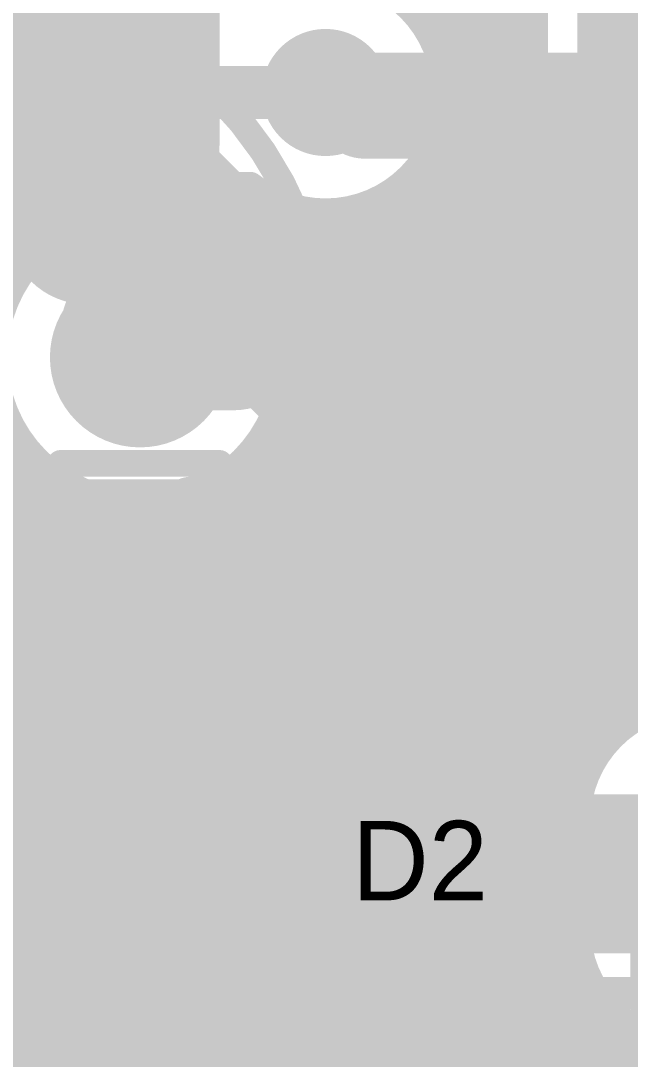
# Model space of a CAD drawing. Header units: millimetres. Extents: x 1.9 to 5.81, y 3 to 5.61.
# Drawn here: x 2.425 to 2.655, y 3.905 to 4.2971 of the extents above; entities that cross this region are included whole.
import ezdxf

# ---------------------------------------------------------------- set-up
doc = ezdxf.new("R2010")
doc.units = ezdxf.units.MM
doc.header["$MEASUREMENT"] = 0
for name, color, linetype in [('BottomLayer', 5, 'Continuous'), ('BottomOverlay', 54, 'Continuous'), ('BottomPaste', 16, 'Continuous'), ('BottomSolder', 6, 'Continuous'), ('MultiLayer', 9, 'Continuous'), ('TopLayer', 1, 'Continuous'), ('TopOverlay', 2, 'Continuous'), ('TopPaste', 8, 'Continuous'), ('TopSolder', 216, 'Continuous')]:
    doc.layers.add(name, color=color, linetype=linetype)

msp = doc.modelspace()

# ---------------------------------------------------------------- linework, layer by layer
at = {"layer": 'BottomLayer'}
for points, const_width in [([(2.58, 4.29062), (2.58, 4.505)], 0.01), ([(2.59, 3.381), (2.59, 4.505)], 0.01), ([(2.6, 3.381), (2.6, 4.505)], 0.01), ([(2.61, 3.381), (2.61, 4.505)], 0.01), ([(2.619, 4.045), (2.619, 4.475)], 0.01), ([(2.61, 4.04), (3.01611, 4.44611)], 0.06), ([(2.57354, 4.3), (2.619, 4.3)], 0.01), ([(2.58031, 4.29), (2.619, 4.29)], 0.01), ([(2.58387, 4.28), (2.619, 4.28)], 0.01), ([(2.619, 4.255), (3.039, 4.255)], 0.06), ([(2.235, 4.27), (2.54, 4.27)], 0.02), ([(2.585, 4.27), (2.619, 4.27)], 0.01), ([(2.58387, 4.26), (2.619, 4.26)], 0.01), ([(2.58, 3.381), (2.58, 4.24938)], 0.01), ([(2.58031, 4.25), (2.619, 4.25)], 0.01), ([(2.57354, 4.24), (2.619, 4.24)], 0.01), ([(2.26328, 4.235), (2.51172, 4.235)], 0.01), ([(2.42, 4.19291), (2.42, 4.235)], 0.01), ([(2.43, 4.20775), (2.43, 4.235)], 0.01), ([(2.44, 4.2161), (2.44, 4.235)], 0.01), ([(2.45, 4.22123), (2.45, 4.235)], 0.01), ([(2.46, 4.22408), (2.46, 4.235)], 0.01), ([(2.47, 4.225), (2.47, 4.235)], 0.01), ([(2.48, 4.22408), (2.48, 4.235)], 0.01), ([(2.49, 4.22123), (2.49, 4.235)], 0.01), ([(2.5, 4.2161), (2.5, 4.235)], 0.01), ([(2.51, 4.20775), (2.51, 4.235)], 0.01), ([(2.57, 3.381), (2.57, 4.23646)], 0.01), ([(2.25562, 4.23), (2.51938, 4.23)], 0.01), ([(2.52, 4.19291), (2.52, 4.22969)], 0.01), ([(2.56, 3.381), (2.56, 4.22969)], 0.01), ([(2.56062, 4.23), (2.619, 4.23)], 0.01), ([(2.53, 3.381), (2.53, 4.22613)], 0.01), ([(2.55, 3.381), (2.55, 4.22613)], 0.01), ([(2.54, 3.381), (2.54, 4.225)], 0.01), ([(2.35291, 4.22), (2.44709, 4.22)], 0.01), ([(2.49291, 4.22), (2.619, 4.22)], 0.01), ([(2.36775, 4.21), (2.43225, 4.21)], 0.01), ([(2.50775, 4.21), (2.619, 4.21)], 0.01), ([(2.3761, 4.2), (2.4239, 4.2)], 0.01), ([(2.5161, 4.2), (2.619, 4.2)], 0.01), ([(2.52123, 4.19), (2.619, 4.19)], 0.01), ([(2.52408, 4.18), (2.619, 4.18)], 0.01), ([(2.525, 4.17), (2.619, 4.17)], 0.01), ([(2.52408, 4.16), (2.619, 4.16)], 0.01), ([(2.52123, 4.15), (2.619, 4.15)], 0.01), ([(2.42, 3.381), (2.42, 4.14709)], 0.01), ([(2.52, 3.381), (2.52, 4.14709)], 0.01), ([(2.3761, 4.14), (2.4239, 4.14)], 0.01), ([(2.5161, 4.14), (2.619, 4.14)], 0.01), ([(2.43, 3.381), (2.43, 4.13225)], 0.01), ([(2.51, 3.381), (2.51, 4.13225)], 0.01), ([(2.36775, 4.13), (2.43225, 4.13)], 0.01), ([(2.50775, 4.13), (2.619, 4.13)], 0.01), ([(2.44, 3.381), (2.44, 4.1239)], 0.01), ([(2.5, 3.381), (2.5, 4.1239)], 0.01), ([(2.35291, 4.12), (2.44709, 4.12)], 0.01), ([(2.49291, 4.12), (2.619, 4.12)], 0.01), ([(2.45, 3.381), (2.45, 4.11877)], 0.01), ([(2.46, 3.381), (2.46, 4.11592)], 0.01), ([(2.48, 3.381), (2.48, 4.11592)], 0.01), ([(2.49, 3.381), (2.49, 4.11877)], 0.01), ([(2.47, 3.381), (2.47, 4.115)], 0.01), ([(2.211, 4.11), (2.619, 4.11)], 0.01), ([(2.211, 4.1), (2.619, 4.1)], 0.01), ([(2.211, 4.09), (2.619, 4.09)], 0.01), ([(2.211, 4.08), (2.619, 4.08)], 0.01), ([(2.211, 4.07), (2.619, 4.07)], 0.01), ([(2.211, 4.06), (2.619, 4.06)], 0.01), ([(2.211, 4.05), (2.619, 4.05)], 0.01), ([(2.619, 4.045), (2.71, 4.045)], 0.01), ([(2.62, 3.381), (2.62, 4.045)], 0.01), ([(2.63, 3.381), (2.63, 4.045)], 0.01), ([(2.64, 4.01562), (2.64, 4.045)], 0.01), ([(2.65, 4.02854), (2.65, 4.045)], 0.01), ([(2.66, 4.03531), (2.66, 4.045)], 0.01), ([(2.211, 4.04), (2.68, 4.04)], 0.01), ([(2.211, 4.03), (2.65172, 4.03)], 0.01), ([(2.211, 4.02), (2.64258, 4.02)], 0.01), ([(2.211, 4.01), (2.63757, 4.01)], 0.01), ([(2.211, 4), (2.63528, 4)], 0.01), ([(2.211, 3.99), (2.63528, 3.99)], 0.01), ([(2.211, 3.98), (2.63757, 3.98)], 0.01), ([(2.211, 3.97), (2.63757, 3.97)], 0.01), ([(2.211, 3.96), (2.63528, 3.96)], 0.01), ([(2.211, 3.95), (2.63528, 3.95)], 0.01), ([(2.211, 3.94), (2.63757, 3.94)], 0.01), ([(2.64, 3.381), (2.64, 3.93438)], 0.01), ([(2.211, 3.93), (2.64258, 3.93)], 0.01), ([(2.211, 3.92), (2.65172, 3.92)], 0.01), ([(2.65, 3.381), (2.65, 3.92146)], 0.01), ([(2.66, 3.381), (2.66, 3.91469)], 0.01), ([(2.211, 3.91), (2.67429, 3.91)], 0.01)]:
    msp.add_lwpolyline(points, dxfattribs=dict(at, const_width=const_width))
at = {"layer": 'BottomLayer', "const_width": 0.01}
for points in [[(2.51172, 4.305, -0.630602), (2.585, 4.27)], [(2.585, 4.27, -0.630602), (2.51172, 4.235)], [(2.63969, 3.975, -0.60947), (2.68708, 4.03944)], [(2.67389, 3.91042, -0.512733), (2.63969, 3.975)]]:
    msp.add_lwpolyline(points, format="xyb", dxfattribs=at)
at = {"layer": 'BottomLayer'}
for points, const_width in [([(2.57104, 4.3, 1), (2.57604, 4.3, 1)], 0.005), ([(2.6165, 4.3, 1), (2.6215, 4.3, 1)], 0.005), ([(2.5775, 4.29062, 1), (2.5825, 4.29062, 1)], 0.005), ([(2.57781, 4.29, 1), (2.58281, 4.29, 1)], 0.005), ([(2.6165, 4.29, 1), (2.6215, 4.29, 1)], 0.005), ([(2.53, 4.27, 1), (2.55, 4.27, 1)], 0.02), ([(2.58137, 4.28, 1), (2.58637, 4.28, 1)], 0.005), ([(2.604, 4.255, 1), (2.634, 4.255, 1)], 0.03), ([(2.6165, 4.28, 1), (2.6215, 4.28, 1)], 0.005), ([(2.535, 4.27, 1), (2.545, 4.27, 1)], 0.01), ([(2.5825, 4.27, 1), (2.5875, 4.27, 1)], 0.005), ([(2.5825, 4.27, 1), (2.5875, 4.27, 1)], 0.005), ([(2.5825, 4.27, 1), (2.5875, 4.27, 1)], 0.005), ([(2.6165, 4.27, 1), (2.6215, 4.27, 1)], 0.005), ([(2.58137, 4.26, 1), (2.58637, 4.26, 1)], 0.005), ([(2.6165, 4.26, 1), (2.6215, 4.26, 1)], 0.005), ([(2.5775, 4.24938, 1), (2.5825, 4.24938, 1)], 0.005), ([(2.57781, 4.25, 1), (2.58281, 4.25, 1)], 0.005), ([(2.6165, 4.25, 1), (2.6215, 4.25, 1)], 0.005), ([(2.57104, 4.24, 1), (2.57604, 4.24, 1)], 0.005), ([(2.6165, 4.24, 1), (2.6215, 4.24, 1)], 0.005), ([(2.4175, 4.235, 1), (2.4225, 4.235, 1)], 0.005), ([(2.4275, 4.235, 1), (2.4325, 4.235, 1)], 0.005), ([(2.4375, 4.235, 1), (2.4425, 4.235, 1)], 0.005), ([(2.4475, 4.235, 1), (2.4525, 4.235, 1)], 0.005), ([(2.4575, 4.235, 1), (2.4625, 4.235, 1)], 0.005), ([(2.4675, 4.235, 1), (2.4725, 4.235, 1)], 0.005), ([(2.4775, 4.235, 1), (2.4825, 4.235, 1)], 0.005), ([(2.4875, 4.235, 1), (2.4925, 4.235, 1)], 0.005), ([(2.4975, 4.235, 1), (2.5025, 4.235, 1)], 0.005), ([(2.5075, 4.235, 1), (2.5125, 4.235, 1)], 0.005), ([(2.50922, 4.235, 1), (2.51422, 4.235, 1)], 0.005), ([(2.50922, 4.235, 1), (2.51422, 4.235, 1)], 0.005), ([(2.5675, 4.23646, 1), (2.5725, 4.23646, 1)], 0.005), ([(2.51688, 4.23, 1), (2.52188, 4.23, 1)], 0.005), ([(2.5175, 4.22969, 1), (2.5225, 4.22969, 1)], 0.005), ([(2.5575, 4.22969, 1), (2.5625, 4.22969, 1)], 0.005), ([(2.55812, 4.23, 1), (2.56312, 4.23, 1)], 0.005), ([(2.6165, 4.23, 1), (2.6215, 4.23, 1)], 0.005), ([(2.5275, 4.22613, 1), (2.5325, 4.22613, 1)], 0.005), ([(2.5475, 4.22613, 1), (2.5525, 4.22613, 1)], 0.005), ([(2.525, 4.17, 1), (2.415, 4.17, 1)], 0.01), ([(2.4575, 4.22408, 1), (2.4625, 4.22408, 1)], 0.005), ([(2.4675, 4.225, 1), (2.4725, 4.225, 1)], 0.005), ([(2.4775, 4.22408, 1), (2.4825, 4.22408, 1)], 0.005), ([(2.5375, 4.225, 1), (2.5425, 4.225, 1)], 0.005), ([(2.44459, 4.22, 1), (2.44959, 4.22, 1)], 0.005), ([(2.4475, 4.22123, 1), (2.4525, 4.22123, 1)], 0.005), ([(2.4875, 4.22123, 1), (2.4925, 4.22123, 1)], 0.005), ([(2.49041, 4.22, 1), (2.49541, 4.22, 1)], 0.005), ([(2.6165, 4.22, 1), (2.6215, 4.22, 1)], 0.005), ([(2.4375, 4.2161, 1), (2.4425, 4.2161, 1)], 0.005), ([(2.4975, 4.2161, 1), (2.5025, 4.2161, 1)], 0.005), ([(2.42975, 4.21, 1), (2.43475, 4.21, 1)], 0.005), ([(2.50525, 4.21, 1), (2.51025, 4.21, 1)], 0.005), ([(2.6165, 4.21, 1), (2.6215, 4.21, 1)], 0.005), ([(2.4275, 4.20775, 1), (2.4325, 4.20775, 1)], 0.005), ([(2.5075, 4.20775, 1), (2.5125, 4.20775, 1)], 0.005), ([(2.4214, 4.2, 1), (2.4264, 4.2, 1)], 0.005), ([(2.5136, 4.2, 1), (2.5186, 4.2, 1)], 0.005), ([(2.6165, 4.2, 1), (2.6215, 4.2, 1)], 0.005), ([(2.455, 4.17, 1), (2.485, 4.17, 1)], 0.03), ([(2.4175, 4.19291, 1), (2.4225, 4.19291, 1)], 0.005), ([(2.5175, 4.19291, 1), (2.5225, 4.19291, 1)], 0.005), ([(2.51873, 4.19, 1), (2.52373, 4.19, 1)], 0.005), ([(2.6165, 4.19, 1), (2.6215, 4.19, 1)], 0.005), ([(2.52158, 4.18, 1), (2.52658, 4.18, 1)], 0.005), ([(2.6165, 4.18, 1), (2.6215, 4.18, 1)], 0.005), ([(2.5225, 4.17, 1), (2.5275, 4.17, 1)], 0.005), ([(2.5225, 4.17, 1), (2.5275, 4.17, 1)], 0.005), ([(2.6165, 4.17, 1), (2.6215, 4.17, 1)], 0.005), ([(2.52158, 4.16, 1), (2.52658, 4.16, 1)], 0.005), ([(2.6165, 4.16, 1), (2.6215, 4.16, 1)], 0.005), ([(2.51873, 4.15, 1), (2.52373, 4.15, 1)], 0.005), ([(2.6165, 4.15, 1), (2.6215, 4.15, 1)], 0.005), ([(2.4175, 4.14709, 1), (2.4225, 4.14709, 1)], 0.005), ([(2.5175, 4.14709, 1), (2.5225, 4.14709, 1)], 0.005), ([(2.4214, 4.14, 1), (2.4264, 4.14, 1)], 0.005), ([(2.5136, 4.14, 1), (2.5186, 4.14, 1)], 0.005), ([(2.6165, 4.14, 1), (2.6215, 4.14, 1)], 0.005), ([(2.4275, 4.13225, 1), (2.4325, 4.13225, 1)], 0.005), ([(2.5075, 4.13225, 1), (2.5125, 4.13225, 1)], 0.005), ([(2.42975, 4.13, 1), (2.43475, 4.13, 1)], 0.005), ([(2.50525, 4.13, 1), (2.51025, 4.13, 1)], 0.005), ([(2.6165, 4.13, 1), (2.6215, 4.13, 1)], 0.005), ([(2.4375, 4.1239, 1), (2.4425, 4.1239, 1)], 0.005), ([(2.4975, 4.1239, 1), (2.5025, 4.1239, 1)], 0.005), ([(2.44459, 4.12, 1), (2.44959, 4.12, 1)], 0.005), ([(2.49041, 4.12, 1), (2.49541, 4.12, 1)], 0.005), ([(2.6165, 4.12, 1), (2.6215, 4.12, 1)], 0.005), ([(2.4475, 4.11877, 1), (2.4525, 4.11877, 1)], 0.005), ([(2.4575, 4.11592, 1), (2.4625, 4.11592, 1)], 0.005), ([(2.4775, 4.11592, 1), (2.4825, 4.11592, 1)], 0.005), ([(2.4875, 4.11877, 1), (2.4925, 4.11877, 1)], 0.005), ([(2.4675, 4.115, 1), (2.4725, 4.115, 1)], 0.005), ([(2.6165, 4.11, 1), (2.6215, 4.11, 1)], 0.005), ([(2.6165, 4.1, 1), (2.6215, 4.1, 1)], 0.005), ([(2.6165, 4.09, 1), (2.6215, 4.09, 1)], 0.005), ([(2.6165, 4.08, 1), (2.6215, 4.08, 1)], 0.005), ([(2.6165, 4.07, 1), (2.6215, 4.07, 1)], 0.005), ([(2.595, 4.04, 1), (2.625, 4.04, 1)], 0.03), ([(2.6165, 4.06, 1), (2.6215, 4.06, 1)], 0.005), ([(2.6165, 4.05, 1), (2.6215, 4.05, 1)], 0.005), ([(2.6165, 4.045, 1), (2.6215, 4.045, 1)], 0.005), ([(2.6165, 4.045, 1), (2.6215, 4.045, 1)], 0.005), ([(2.6175, 4.045, 1), (2.6225, 4.045, 1)], 0.005), ([(2.6275, 4.045, 1), (2.6325, 4.045, 1)], 0.005), ([(2.6375, 4.045, 1), (2.6425, 4.045, 1)], 0.005), ([(2.6475, 4.045, 1), (2.6525, 4.045, 1)], 0.005), ([(2.6575, 4.045, 1), (2.6625, 4.045, 1)], 0.005), ([(2.6575, 4.03531, 1), (2.6625, 4.03531, 1)], 0.005), ([(2.64922, 4.03, 1), (2.65422, 4.03, 1)], 0.005), ([(2.6475, 4.02854, 1), (2.6525, 4.02854, 1)], 0.005), ([(2.64008, 4.02, 1), (2.64508, 4.02, 1)], 0.005), ([(2.6375, 4.01562, 1), (2.6425, 4.01562, 1)], 0.005), ([(2.63507, 4.01, 1), (2.64007, 4.01, 1)], 0.005), ([(2.63278, 4, 1), (2.63778, 4, 1)], 0.005), ([(2.63278, 3.99, 1), (2.63778, 3.99, 1)], 0.005), ([(2.63507, 3.98, 1), (2.64007, 3.98, 1)], 0.005), ([(2.63719, 3.975, 1), (2.64219, 3.975, 1)], 0.005), ([(2.63719, 3.975, 1), (2.64219, 3.975, 1)], 0.005), ([(2.63507, 3.97, 1), (2.64007, 3.97, 1)], 0.005), ([(2.63278, 3.96, 1), (2.63778, 3.96, 1)], 0.005), ([(2.63278, 3.95, 1), (2.63778, 3.95, 1)], 0.005), ([(2.545, 3.93, 1), (2.565, 3.93, 1)], 0.02), ([(2.63507, 3.94, 1), (2.64007, 3.94, 1)], 0.005), ([(2.6375, 3.93438, 1), (2.6425, 3.93438, 1)], 0.005), ([(2.64008, 3.93, 1), (2.64508, 3.93, 1)], 0.005), ([(2.6475, 3.92146, 1), (2.6525, 3.92146, 1)], 0.005), ([(2.64922, 3.92, 1), (2.65422, 3.92, 1)], 0.005), ([(2.6575, 3.91469, 1), (2.6625, 3.91469, 1)], 0.005)]:
    msp.add_lwpolyline(points, format="xyb", close=True, dxfattribs=dict(at, const_width=const_width))
msp.add_solid([(2.644, 4.07), (3.024, 4.07), (2.644, 4.45), (3.024, 4.45)], dxfattribs=at)
at = {"layer": 'BottomOverlay', "const_width": 0.01}
for points in [[(2.64, 4.18), (2.64, 4.66)], [(2.47, 4.22), (2.47, 4.26)], [(2.45, 4.24), (2.49, 4.24)], [(2.64, 4.18), (3.03, 4.18)], [(2.66, 3.57), (2.66, 3.97)], [(2.66, 3.97), (2.67, 3.97)]]:
    msp.add_lwpolyline(points, dxfattribs=at)
at = {"layer": 'BottomOverlay'}
for points, const_width in [([(2.54, 4.17, 1), (2.26, 4.17, 1)], 0.01), ([(2.4675, 4.26, 1), (2.4725, 4.26, 1)], 0.005), ([(2.4475, 4.24, 1), (2.4525, 4.24, 1)], 0.005), ([(2.4875, 4.24, 1), (2.4925, 4.24, 1)], 0.005), ([(2.4675, 4.22, 1), (2.4725, 4.22, 1)], 0.005), ([(2.6375, 4.18, 1), (2.6425, 4.18, 1)], 0.005), ([(2.6375, 4.18, 1), (2.6425, 4.18, 1)], 0.005), ([(2.5375, 4.17, 1), (2.5425, 4.17, 1)], 0.005), ([(2.6575, 3.97, 1), (2.6625, 3.97, 1)], 0.005), ([(2.6575, 3.97, 1), (2.6625, 3.97, 1)], 0.005)]:
    msp.add_lwpolyline(points, format="xyb", close=True, dxfattribs=dict(at, const_width=const_width))
at = {"layer": 'BottomPaste'}
msp.add_solid([(2.644, 4.07), (3.024, 4.07), (2.644, 4.45), (3.024, 4.45)], dxfattribs=at)
msp.add_solid([(2.644, 4.07), (3.024, 4.07), (2.644, 4.45), (3.024, 4.45)], dxfattribs=at)
at = {"layer": 'BottomSolder'}
for points, const_width in [([(2.528, 4.27, 1), (2.552, 4.27, 1)], 0.024), ([(2.528, 4.27, 1), (2.552, 4.27, 1)], 0.024), ([(2.453, 4.17, 1), (2.487, 4.17, 1)], 0.034), ([(2.453, 4.17, 1), (2.487, 4.17, 1)], 0.034), ([(2.543, 3.93, 1), (2.567, 3.93, 1)], 0.024), ([(2.543, 3.93, 1), (2.567, 3.93, 1)], 0.024)]:
    msp.add_lwpolyline(points, format="xyb", close=True, dxfattribs=dict(at, const_width=const_width))
msp.add_solid([(2.64, 4.066), (3.028, 4.066), (2.64, 4.454), (3.028, 4.454)], dxfattribs=at)
msp.add_solid([(2.64, 4.066), (3.028, 4.066), (2.64, 4.454), (3.028, 4.454)], dxfattribs=at)
at = {"layer": 'MultiLayer'}
for points, const_width in [([(2.53, 4.27, 1), (2.55, 4.27, 1)], 0.02), ([(2.455, 4.17, 1), (2.485, 4.17, 1)], 0.03), ([(2.545, 3.93, 1), (2.565, 3.93, 1)], 0.02)]:
    msp.add_lwpolyline(points, format="xyb", close=True, dxfattribs=dict(at, const_width=const_width))
at = {"layer": 'TopLayer'}
for points, const_width in [([(2.295, 4.375), (2.45, 4.22)], 0.06), ([(2.47, 4.25), (2.47, 4.305)], 0.06), ([(2.41, 4.295), (2.555, 4.15)], 0.06), ([(2.555, 4.265), (2.695, 4.265)], 0.04), ([(2.56278, 4.22), (2.665, 4.22)], 0.01), ([(2.56278, 4.22), (2.665, 4.22)], 0.01), ([(2.56278, 4.22), (2.59389, 4.18889)], 0.01), ([(2.57, 4.21278), (2.57, 4.22)], 0.01), ([(2.58, 4.20278), (2.58, 4.22)], 0.01), ([(2.59, 4.19278), (2.59, 4.22)], 0.01), ([(2.6, 4.18162), (2.6, 4.22)], 0.01), ([(2.61, 4.15), (2.61, 4.22)], 0.01), ([(2.62, 4.03778), (2.62, 4.22)], 0.01), ([(2.63, 4.03), (2.63, 4.22)], 0.01), ([(2.64, 4.03), (2.64, 4.22)], 0.01), ([(2.65, 4.03), (2.65, 4.22)], 0.01), ([(2.66, 4.03531), (2.66, 4.22)], 0.01), ([(2.57278, 4.21), (2.665, 4.21)], 0.01), ([(2.47, 4.18), (2.505, 4.18)], 0.06), ([(2.58278, 4.2), (2.665, 4.2)], 0.01), ([(2.59278, 4.19), (3.15592, 4.19)], 0.01), ([(2.6011, 4.18), (3.15877, 4.18)], 0.01), ([(2.555, 4.025), (2.555, 4.15)], 0.06), ([(2.60623, 4.17), (3.1639, 4.17)], 0.01), ([(2.60908, 4.16), (3.17225, 4.16)], 0.01), ([(2.61, 4.15), (3.18709, 4.15)], 0.01), ([(2.61, 4.04778), (2.61, 4.15)], 0.01), ([(2.61, 4.04778), (2.61, 4.15)], 0.01), ([(2.405, 4.145), (2.42101, 4.145)], 0.01), ([(2.61, 4.14), (3.31938, 4.14)], 0.01), ([(2.61, 4.13), (3.40757, 4.13)], 0.01), ([(2.49, 3.98), (2.49, 4.11)], 0.03), ([(2.61, 4.12), (3.31709, 4.12)], 0.01), ([(2.61, 4.11), (3.30225, 4.11)], 0.01), ([(2.61, 4.1), (3.035, 4.1)], 0.01), ([(2.61, 4.09), (3.035, 4.09)], 0.01), ([(2.61, 4.08), (3.035, 4.08)], 0.01), ([(2.61, 4.07), (3.035, 4.07)], 0.01), ([(2.61, 4.06), (3.035, 4.06)], 0.01), ([(2.555, 4.025), (2.605, 3.975)], 0.06), ([(2.61, 4.05), (3.035, 4.05)], 0.01), ([(2.61, 4.04778), (2.62778, 4.03)], 0.01), ([(2.61778, 4.04), (2.68, 4.04)], 0.01), ([(2.62778, 4.03), (2.65172, 4.03)], 0.01), ([(2.62778, 4.03), (2.65172, 4.03)], 0.01), ([(2.605, 3.975), (2.67, 3.975)], 0.06), ([(2.49, 3.98), (2.565, 3.905)], 0.03), ([(2.535, 3.96722), (2.56611, 3.93611)], 0.01), ([(2.535, 3.91369), (2.535, 3.96722)], 0.01), ([(2.535, 3.96), (2.54222, 3.96)], 0.01), ([(2.54, 3.90884), (2.54, 3.96222)], 0.01), ([(2.55, 3.89884), (2.55, 3.95222)], 0.01), ([(2.535, 3.95), (2.55222, 3.95)], 0.01), ([(2.49, 3.94), (2.53, 3.94)], 0.02), ([(2.405, 3.94), (2.455, 3.89)], 0.012), ([(2.535, 3.94), (2.56222, 3.94)], 0.01), ([(2.56, 3.88884), (2.56, 3.94222)], 0.01), ([(2.57, 3.87884), (2.57, 3.93257)], 0.01), ([(2.57, 3.87884), (2.57, 3.93257)], 0.01), ([(2.535, 3.93), (2.57, 3.93)], 0.01), ([(2.535, 3.92), (2.57, 3.92)], 0.01), ([(2.53694, 3.9119), (2.57, 3.87884)], 0.01), ([(2.565, 3.905), (2.68, 3.905)], 0.03), ([(2.53884, 3.91), (2.57, 3.91)], 0.01)]:
    msp.add_lwpolyline(points, dxfattribs=dict(at, const_width=const_width))
for points, const_width in [([(2.455, 4.305, 1), (2.485, 4.305, 1)], 0.03), ([(2.395, 4.295, 1), (2.425, 4.295, 1)], 0.03), ([(2.53, 4.27, 1), (2.55, 4.27, 1)], 0.02), ([(2.545, 4.265, 1), (2.565, 4.265, 1)], 0.02), ([(2.455, 4.25, 1), (2.485, 4.25, 1)], 0.03), ([(2.435, 4.22, 1), (2.465, 4.22, 1)], 0.03), ([(2.56028, 4.22, 1), (2.56528, 4.22, 1)], 0.005), ([(2.56028, 4.22, 1), (2.56528, 4.22, 1)], 0.005), ([(2.56028, 4.22, 1), (2.56528, 4.22, 1)], 0.005), ([(2.5675, 4.22, 1), (2.5725, 4.22, 1)], 0.005), ([(2.5775, 4.22, 1), (2.5825, 4.22, 1)], 0.005), ([(2.5875, 4.22, 1), (2.5925, 4.22, 1)], 0.005), ([(2.5975, 4.22, 1), (2.6025, 4.22, 1)], 0.005), ([(2.6075, 4.22, 1), (2.6125, 4.22, 1)], 0.005), ([(2.6175, 4.22, 1), (2.6225, 4.22, 1)], 0.005), ([(2.6275, 4.22, 1), (2.6325, 4.22, 1)], 0.005), ([(2.6375, 4.22, 1), (2.6425, 4.22, 1)], 0.005), ([(2.6475, 4.22, 1), (2.6525, 4.22, 1)], 0.005), ([(2.6575, 4.22, 1), (2.6625, 4.22, 1)], 0.005), ([(2.5675, 4.21278, 1), (2.5725, 4.21278, 1)], 0.005), ([(2.57028, 4.21, 1), (2.57528, 4.21, 1)], 0.005), ([(2.455, 4.18, 1), (2.485, 4.18, 1)], 0.03), ([(2.49, 4.18, 1), (2.52, 4.18, 1)], 0.03), ([(2.5775, 4.20278, 1), (2.5825, 4.20278, 1)], 0.005), ([(2.58028, 4.2, 1), (2.58528, 4.2, 1)], 0.005), ([(2.455, 4.17, 1), (2.485, 4.17, 1)], 0.03), ([(2.5875, 4.19278, 1), (2.5925, 4.19278, 1)], 0.005), ([(2.59028, 4.19, 1), (2.59528, 4.19, 1)], 0.005), ([(2.59139, 4.18889, 1), (2.59639, 4.18889, 1)], 0.005), ([(2.59139, 4.18889, 1), (2.59639, 4.18889, 1)], 0.005), ([(2.59139, 4.18889, 1), (2.59639, 4.18889, 1)], 0.005), ([(2.5975, 4.18162, 1), (2.6025, 4.18162, 1)], 0.005), ([(2.5986, 4.18, 1), (2.6036, 4.18, 1)], 0.005), ([(2.54, 4.15, 1), (2.57, 4.15, 1)], 0.03), ([(2.54, 4.15, 1), (2.57, 4.15, 1)], 0.03), ([(2.60373, 4.17, 1), (2.60873, 4.17, 1)], 0.005), ([(2.60658, 4.16, 1), (2.61158, 4.16, 1)], 0.005), ([(2.6075, 4.15, 1), (2.6125, 4.15, 1)], 0.005), ([(2.6075, 4.15, 1), (2.6125, 4.15, 1)], 0.005), ([(2.6075, 4.15, 1), (2.6125, 4.15, 1)], 0.005), ([(2.6075, 4.15, 1), (2.6125, 4.15, 1)], 0.005), ([(2.6075, 4.15, 1), (2.6125, 4.15, 1)], 0.005), ([(2.6075, 4.15, 1), (2.6125, 4.15, 1)], 0.005), ([(2.41851, 4.145, 1), (2.42351, 4.145, 1)], 0.005), ([(2.41851, 4.145, 1), (2.42351, 4.145, 1)], 0.005), ([(2.6075, 4.14, 1), (2.6125, 4.14, 1)], 0.005), ([(2.6075, 4.13, 1), (2.6125, 4.13, 1)], 0.005), ([(2.4825, 4.11, 1), (2.4975, 4.11, 1)], 0.015), ([(2.6075, 4.12, 1), (2.6125, 4.12, 1)], 0.005), ([(2.6075, 4.11, 1), (2.6125, 4.11, 1)], 0.005), ([(2.6075, 4.1, 1), (2.6125, 4.1, 1)], 0.005), ([(2.6075, 4.09, 1), (2.6125, 4.09, 1)], 0.005), ([(2.6075, 4.08, 1), (2.6125, 4.08, 1)], 0.005), ([(2.6075, 4.07, 1), (2.6125, 4.07, 1)], 0.005), ([(2.6075, 4.06, 1), (2.6125, 4.06, 1)], 0.005), ([(2.54, 4.025, 1), (2.57, 4.025, 1)], 0.03), ([(2.54, 4.025, 1), (2.57, 4.025, 1)], 0.03), ([(2.6075, 4.05, 1), (2.6125, 4.05, 1)], 0.005), ([(2.6075, 4.04778, 1), (2.6125, 4.04778, 1)], 0.005), ([(2.6075, 4.04778, 1), (2.6125, 4.04778, 1)], 0.005), ([(2.6075, 4.04778, 1), (2.6125, 4.04778, 1)], 0.005), ([(2.61528, 4.04, 1), (2.62028, 4.04, 1)], 0.005), ([(2.6175, 4.03778, 1), (2.6225, 4.03778, 1)], 0.005), ([(2.6575, 4.03531, 1), (2.6625, 4.03531, 1)], 0.005), ([(2.62528, 4.03, 1), (2.63028, 4.03, 1)], 0.005), ([(2.62528, 4.03, 1), (2.63028, 4.03, 1)], 0.005), ([(2.62528, 4.03, 1), (2.63028, 4.03, 1)], 0.005), ([(2.6275, 4.03, 1), (2.6325, 4.03, 1)], 0.005), ([(2.6375, 4.03, 1), (2.6425, 4.03, 1)], 0.005), ([(2.6475, 4.03, 1), (2.6525, 4.03, 1)], 0.005), ([(2.64922, 4.03, 1), (2.65422, 4.03, 1)], 0.005), ([(2.64922, 4.03, 1), (2.65422, 4.03, 1)], 0.005), ([(2.64922, 4.03, 1), (2.65422, 4.03, 1)], 0.005), ([(2.59, 3.975, 1), (2.62, 3.975, 1)], 0.03), ([(2.59, 3.975, 1), (2.62, 3.975, 1)], 0.03), ([(2.655, 3.975, 1), (2.685, 3.975, 1)], 0.03), ([(2.4825, 3.98, 1), (2.4975, 3.98, 1)], 0.015), ([(2.4825, 3.98, 1), (2.4975, 3.98, 1)], 0.015), ([(2.5325, 3.96722, 1), (2.5375, 3.96722, 1)], 0.005), ([(2.5325, 3.96722, 1), (2.5375, 3.96722, 1)], 0.005), ([(2.5325, 3.96, 1), (2.5375, 3.96, 1)], 0.005), ([(2.5375, 3.96222, 1), (2.5425, 3.96222, 1)], 0.005), ([(2.53972, 3.96, 1), (2.54472, 3.96, 1)], 0.005), ([(2.5475, 3.95222, 1), (2.5525, 3.95222, 1)], 0.005), ([(2.5325, 3.95, 1), (2.5375, 3.95, 1)], 0.005), ([(2.54972, 3.95, 1), (2.55472, 3.95, 1)], 0.005), ([(2.485, 3.94, 1), (2.495, 3.94, 1)], 0.01), ([(2.525, 3.94, 1), (2.535, 3.94, 1)], 0.01), ([(2.545, 3.93, 1), (2.565, 3.93, 1)], 0.02), ([(2.5325, 3.94, 1), (2.5375, 3.94, 1)], 0.005), ([(2.5575, 3.94222, 1), (2.5625, 3.94222, 1)], 0.005), ([(2.55972, 3.94, 1), (2.56472, 3.94, 1)], 0.005), ([(2.56361, 3.93611, 1), (2.56861, 3.93611, 1)], 0.005), ([(2.56361, 3.93611, 1), (2.56861, 3.93611, 1)], 0.005), ([(2.56361, 3.93611, 1), (2.56861, 3.93611, 1)], 0.005), ([(2.5675, 3.93257, 1), (2.5725, 3.93257, 1)], 0.005), ([(2.5675, 3.93257, 1), (2.5725, 3.93257, 1)], 0.005), ([(2.5675, 3.93257, 1), (2.5725, 3.93257, 1)], 0.005), ([(2.5675, 3.93257, 1), (2.5725, 3.93257, 1)], 0.005), ([(2.5325, 3.93, 1), (2.5375, 3.93, 1)], 0.005), ([(2.5675, 3.93, 1), (2.5725, 3.93, 1)], 0.005), ([(2.5325, 3.92, 1), (2.5375, 3.92, 1)], 0.005), ([(2.5675, 3.92, 1), (2.5725, 3.92, 1)], 0.005), ([(2.5325, 3.91369, 1), (2.5375, 3.91369, 1)], 0.005), ([(2.53444, 3.9119, 1), (2.53944, 3.9119, 1)], 0.005), ([(2.5575, 3.905, 1), (2.5725, 3.905, 1)], 0.015), ([(2.5575, 3.905, 1), (2.5725, 3.905, 1)], 0.015), ([(2.53634, 3.91, 1), (2.54134, 3.91, 1)], 0.005), ([(2.5375, 3.90884, 1), (2.5425, 3.90884, 1)], 0.005), ([(2.5675, 3.91, 1), (2.5725, 3.91, 1)], 0.005)]:
    msp.add_lwpolyline(points, format="xyb", close=True, dxfattribs=dict(at, const_width=const_width))
at = {"layer": 'TopLayer', "const_width": 0.01}
for points in [[(2.59389, 4.18889, -0.198912), (2.61, 4.15)], [(2.59389, 4.18889, -0.198912), (2.61, 4.15)], [(2.42101, 4.145, -0.141661), (2.41523, 4.175)], [(2.65172, 4.03, -0.630602), (2.725, 3.995)], [(2.57, 3.93257, -0.02391), (2.56611, 3.93611)], [(2.57, 3.93257, -0.02391), (2.56611, 3.93611)]]:
    msp.add_lwpolyline(points, format="xyb", dxfattribs=at)
at = {"layer": 'TopLayer'}
for points in [[(2.43, 4), (2.49, 4), (2.43, 4.12), (2.49, 4.12)], [(2.51, 3.97), (2.47, 3.97), (2.51, 3.91), (2.47, 3.91)], [(2.645, 3.85), (2.645, 3.91), (2.595, 3.85), (2.595, 3.91)]]:
    msp.add_solid(points, dxfattribs=at)
at = {"layer": 'TopOverlay'}
for points, const_width in [([(2.44, 4.13), (2.5, 4.13)], 0.01), ([(2.5, 3.99), (2.5, 4.13)], 0.01), ([(2.44, 3.99), (2.5, 3.99)], 0.01), ([(2.46, 3.985), (2.52, 3.985)], 0.012), ([(2.52, 3.895), (2.52, 3.985)], 0.012), ([(2.575, 3.855), (2.575, 3.93)], 0.012), ([(2.575, 3.93), (2.665, 3.93)], 0.012)]:
    msp.add_lwpolyline(points, dxfattribs=dict(at, const_width=const_width))
for points, const_width in [([(2.4375, 4.13, 1), (2.4425, 4.13, 1)], 0.005), ([(2.4975, 4.13, 1), (2.5025, 4.13, 1)], 0.005), ([(2.4975, 4.13, 1), (2.5025, 4.13, 1)], 0.005), ([(2.4375, 3.99, 1), (2.4425, 3.99, 1)], 0.005), ([(2.4975, 3.99, 1), (2.5025, 3.99, 1)], 0.005), ([(2.4975, 3.99, 1), (2.5025, 3.99, 1)], 0.005), ([(2.457, 3.985, 1), (2.463, 3.985, 1)], 0.006), ([(2.517, 3.985, 1), (2.523, 3.985, 1)], 0.006), ([(2.517, 3.985, 1), (2.523, 3.985, 1)], 0.006), ([(2.572, 3.93, 1), (2.578, 3.93, 1)], 0.006), ([(2.572, 3.93, 1), (2.578, 3.93, 1)], 0.006)]:
    msp.add_lwpolyline(points, format="xyb", close=True, dxfattribs=dict(at, const_width=const_width))
at = {"layer": 'TopPaste'}
for points in [[(2.43, 4), (2.49, 4), (2.43, 4.12), (2.49, 4.12)], [(2.43, 4), (2.49, 4), (2.43, 4.12), (2.49, 4.12)], [(2.51, 3.97), (2.47, 3.97), (2.51, 3.91), (2.47, 3.91)], [(2.51, 3.97), (2.47, 3.97), (2.51, 3.91), (2.47, 3.91)], [(2.645, 3.85), (2.645, 3.91), (2.595, 3.85), (2.595, 3.91)], [(2.645, 3.85), (2.645, 3.91), (2.595, 3.85), (2.595, 3.91)]]:
    msp.add_solid(points, dxfattribs=at)
at = {"layer": 'TopSolder'}
for points, const_width in [([(2.528, 4.27, 1), (2.552, 4.27, 1)], 0.024), ([(2.528, 4.27, 1), (2.552, 4.27, 1)], 0.024), ([(2.453, 4.17, 1), (2.487, 4.17, 1)], 0.034), ([(2.453, 4.17, 1), (2.487, 4.17, 1)], 0.034), ([(2.543, 3.93, 1), (2.567, 3.93, 1)], 0.024), ([(2.543, 3.93, 1), (2.567, 3.93, 1)], 0.024)]:
    msp.add_lwpolyline(points, format="xyb", close=True, dxfattribs=dict(at, const_width=const_width))
for points in [[(2.426, 3.996), (2.494, 3.996), (2.426, 4.124), (2.494, 4.124)], [(2.426, 3.996), (2.494, 3.996), (2.426, 4.124), (2.494, 4.124)], [(2.514, 3.974), (2.466, 3.974), (2.514, 3.906), (2.466, 3.906)], [(2.514, 3.974), (2.466, 3.974), (2.514, 3.906), (2.466, 3.906)], [(2.649, 3.846), (2.649, 3.914), (2.591, 3.846), (2.591, 3.914)], [(2.649, 3.846), (2.649, 3.914), (2.591, 3.846), (2.591, 3.914)]]:
    msp.add_solid(points, dxfattribs=at)

# ---------------------------------------------------------------- texts
at = {"layer": 'TopOverlay'}
msp.add_text('D2', height=0.03, rotation=360, dxfattribs=at).set_placement((2.55, 3.965))

doc.saveas('drawing.dxf')
